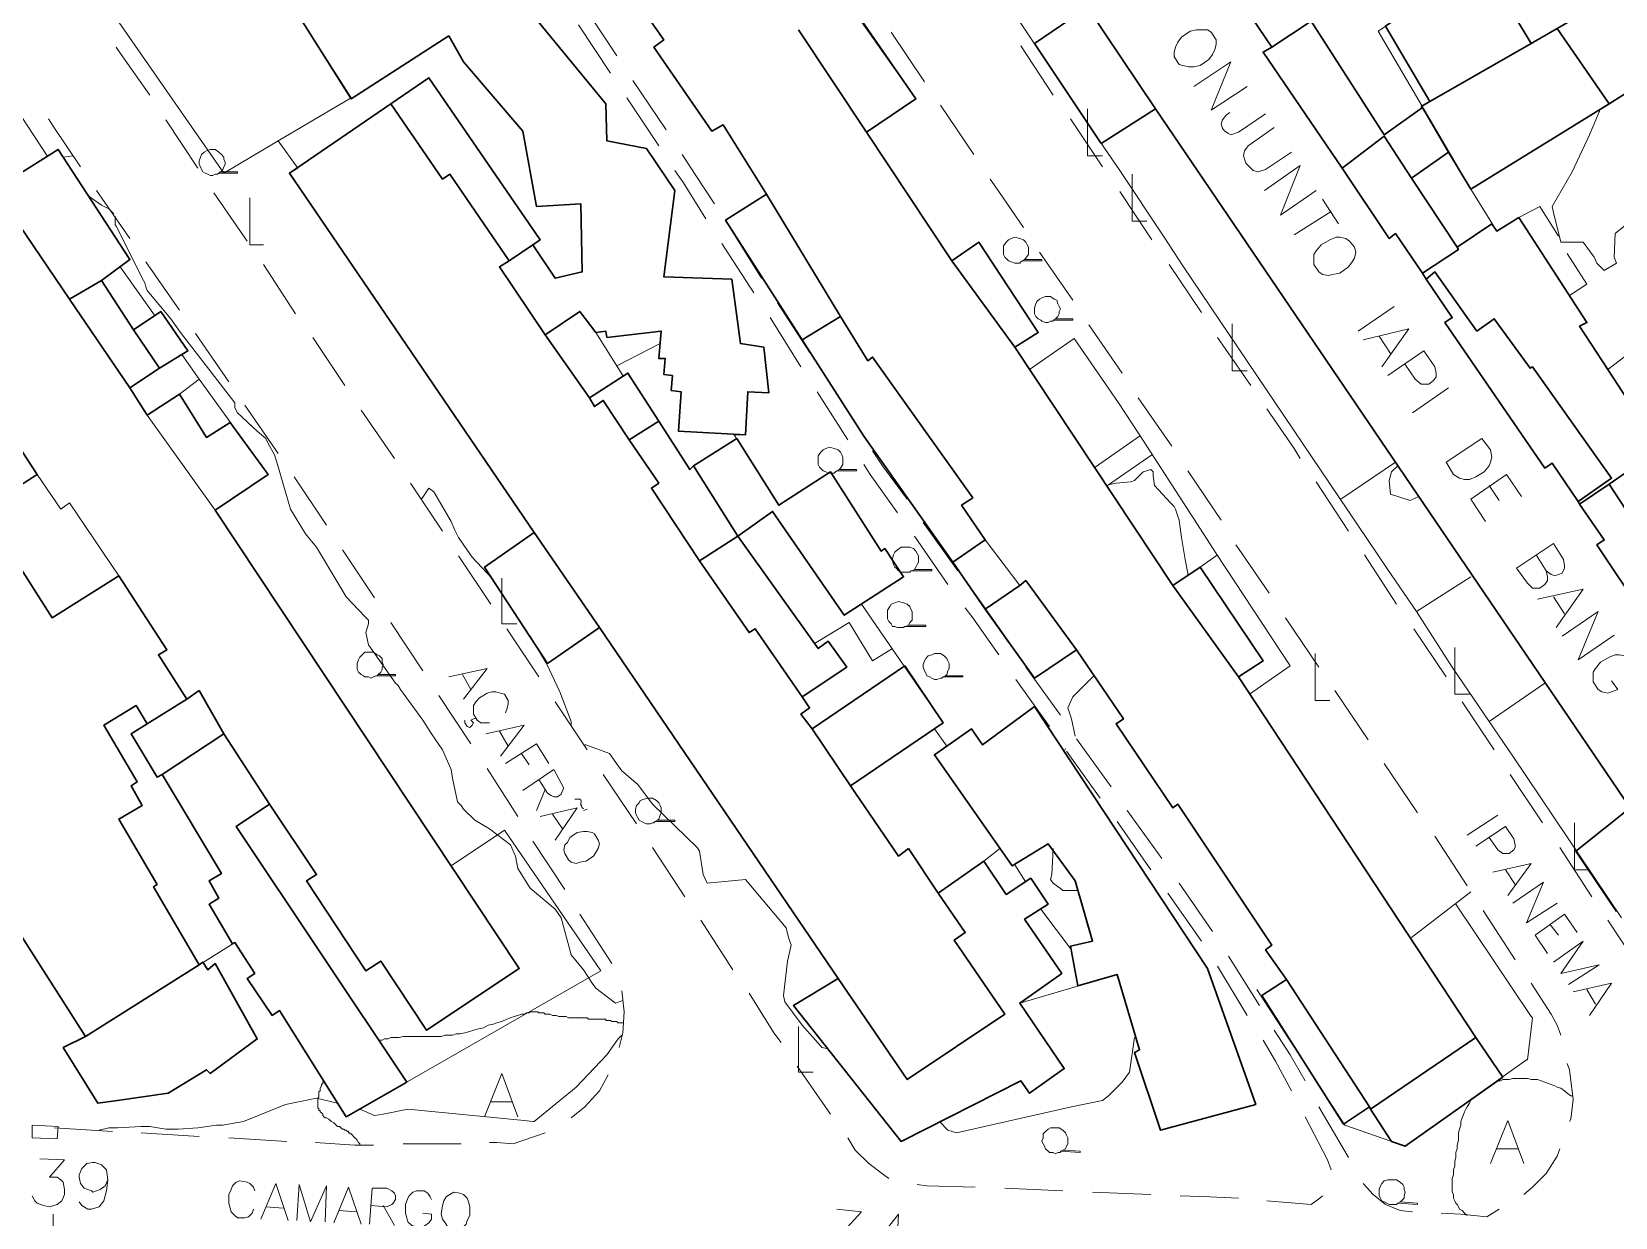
# Model space of a CAD drawing. Extents: x -2391 to 32076, y -11492 to 5852.
# Drawn here: x 4766.3 to 4874.8, y -976.7 to -895.4 of the extents above; entities that cross this region are included whole.
import ezdxf

# ---------------------------------------------------------------- set-up
doc = ezdxf.new("R2010")
doc.units = 0
doc.header["$LTSCALE"] = 7
for name, color, linetype in [('ALVE-CT', 3, 'CONTINUOUS'), ('PDF_A101 - EDIFICACAO', 7, 'CONTINUOUS'), ('PDF_A103 - PROJECAO_1', 7, 'CONTINUOUS'), ('PDF_A104 - PROJECAO_2', 7, 'CONTINUOUS'), ('PDF_A105 - PROJECAO_3', 7, 'CONTINUOUS'), ('PDF_A112 - PRISMA_VENTILACAO', 7, 'CONTINUOUS'), ('PDF_A124 - MURO', 7, 'CONTINUOUS'), ('PDF_B210 - CONDOMINIO', 7, 'CONTINUOUS'), ('PDF_C301 - MEIO_FIO_2D', 7, 'CONTINUOUS'), ('PDF_C307 - TXT_NOME_LOGRADOURO', 7, 'CONTINUOUS'), ('PDF_C317 - BOCA_LOBO', 7, 'CONTINUOUS'), ('PDF_F601 - LIMITE_VEGETACAO', 7, 'CONTINUOUS'), ('PDF_F602 - ARVORE_ISOLADA', 7, 'CONTINUOUS'), ('PDF_F604 - TXT_AGRUPAMENTO_ARVORE', 7, 'CONTINUOUS'), ('PDF_I903 - POSTE', 7, 'CONTINUOUS'), ('PDF_N1402 - CURVA_INTERMEDIARIA', 7, 'CONTINUOUS'), ('PDF_N1403 - COTA_DE_APARELHO', 7, 'CONTINUOUS')]:
    doc.layers.add(name, color=color, linetype=linetype)

msp = doc.modelspace()

# ---------------------------------------------------------------- linework, layer by layer
at = {"layer": 'ALVE-CT'}
msp.add_circle((4550.796, -1271.53), 500, dxfattribs=at)
at = {"layer": 'PDF_A101 - EDIFICACAO', "lineweight": 30}
for points in [[(4822.143, -893.168), (4826.884, -900.026), (4823.498, -902.312), (4829.339, -911.117), (4831.202, -909.847), (4835.266, -916.027), (4833.657, -917.043), (4844.494, -933.383), (4846.357, -932.113), (4850.675, -938.548), (4848.981, -939.648), (4865.237, -964.37), (4867.099, -967.079), (4860.411, -971.82), (4859.48, -971.482), (4858.04, -969.281), (4857.956, -969.111), (4856.178, -970.296), (4850.59, -961.491), (4852.283, -960.391), (4850.844, -958.359), (4851.267, -958.02), (4844.833, -948.369), (4844.494, -948.623), (4840.6, -942.865), (4841.108, -942.527), (4837.89, -937.786), (4835.012, -939.733), (4831.625, -934.992), (4829.424, -931.774), (4823.328, -923.139), (4819.095, -916.535), (4813.846, -908.323), (4816.64, -906.545), (4813.677, -901.804), (4812.915, -902.227), (4808.935, -896.47), (4809.613, -895.962), (4803.094, -886.649)], [(4874.247, -890.244), (4871.417, -891.898), (4870.401, -890.205), (4866.761, -892.406), (4869.047, -896.216), (4862.104, -900.195), (4859.056, -895.03), (4862.02, -892.998), (4864.136, -891.644), (4870.727, -887.285)], [(4883.015, -897.859), (4882.932, -897.909), (4878.275, -900.534), (4877.513, -901.042), (4876.243, -899.179), (4874.38, -900.364), (4864.898, -906.206), (4863.374, -903.666), (4861.596, -900.618), (4861.512, -900.534), (4862.104, -900.195), (4869.047, -896.216), (4870.825, -895.2), (4876.294, -891.99)], [(4800.977, -894.692), (4805.634, -900.364), (4805.718, -902.904), (4808.427, -903.412), (4810.375, -906.291), (4809.613, -912.217), (4814.269, -912.386), (4814.862, -916.789), (4816.47, -917.043), (4816.809, -920.176), (4815.37, -920.091), (4815.201, -923.054), (4810.629, -922.8), (4810.798, -920.091), (4810.121, -920.006), (4810.205, -918.99), (4809.613, -918.906), (4809.697, -917.805), (4809.274, -917.805), (4809.443, -915.942), (4805.718, -916.366), (4805.634, -915.942), (4804.956, -916.027), (4803.856, -914.588), (4801.485, -916.196), (4804.533, -920.514), (4807.157, -918.821), (4809.274, -922.123), (4811.391, -925.425), (4811.645, -925.171), (4814.608, -923.308), (4817.486, -927.88), (4821.042, -925.594), (4824.514, -931.013), (4824.768, -930.843), (4826.037, -932.79), (4821.974, -935.415), (4817.063, -928.303), (4814.693, -929.997), (4820.196, -937.701), (4820.873, -937.193), (4822.143, -938.971), (4819.095, -941.003), (4819.603, -941.765), (4819.01, -942.188), (4819.772, -943.204), (4826.122, -938.886), (4828.747, -942.781), (4822.397, -947.099), (4825.699, -951.924), (4826.376, -951.416), (4828.408, -954.464), (4831.541, -952.263), (4833.065, -954.549), (4834.758, -953.448), (4835.943, -955.226), (4834.335, -956.242), (4836.874, -959.968), (4833.996, -961.999), (4837.044, -966.487), (4834.673, -968.18), (4834.081, -967.333), (4825.868, -971.482), (4818.502, -962.169), (4821.55, -960.306), (4805.21, -936.262), (4801.654, -938.717), (4797.336, -932.113), (4800.723, -929.743), (4783.96, -905.105), (4790.902, -900.364), (4793.527, -898.586), (4801.146, -909.677), (4800.638, -910.016), (4802.162, -912.302), (4804.025, -911.879), (4803.94, -907.222), (4800.892, -907.391), (4799.961, -902.227), (4795.897, -897.486), (4794.881, -895.708), (4788.193, -900.026), (4783.79, -892.998)], [(4874.888, -955.734), (4872.095, -951.586), (4875.82, -948.623), (4843.309, -900.703), (4839.584, -903.073), (4835.012, -896.216), (4838.652, -893.76)], [(4849.489, -893.845), (4851.267, -896.47), (4853.977, -894.692), (4858.972, -902.481), (4861.596, -900.618), (4863.374, -903.666), (4860.834, -905.444), (4863.967, -910.185), (4866.337, -908.577), (4866.676, -909.085), (4868.2, -908.153), (4872.857, -915.35), (4872.349, -915.604), (4874.296, -918.567), (4877.767, -923.901)], [(4764.487, -905.783), (4768.127, -903.497), (4773.038, -911.032), (4771.091, -912.471), (4773.292, -915.858), (4775.155, -914.588), (4777.017, -917.297), (4775.07, -918.482), (4773.038, -919.837), (4774.223, -921.7), (4776.425, -920.26), (4778.287, -923.223), (4779.896, -922.207), (4782.52, -925.763), (4778.88, -928.219), (4799.707, -959.629), (4793.357, -963.862), (4790.225, -959.121), (4789.209, -959.798), (4785.145, -953.618), (4785.822, -953.194), (4782.605, -948.369), (4780.319, -949.893), (4792.003, -967.418), (4787.854, -969.789), (4783.282, -962.507), (4782.774, -962.846), (4781.081, -960.306), (4781.589, -959.968), (4780.234, -957.851), (4780.065, -957.936), (4778.456, -955.226), (4779.134, -954.803), (4778.456, -953.618), (4779.303, -953.11), (4775.239, -946.337), (4774.901, -946.506), (4773.123, -943.543), (4774.223, -942.865), (4773.461, -941.595), (4771.26, -942.95), (4773.546, -946.845), (4773.123, -947.099), (4773.885, -948.453), (4772.276, -949.385), (4774.901, -953.872), (4774.647, -954.041), (4777.779, -959.375), (4769.99, -964.285), (4765.08, -956.581)], [(4876.92, -924.663), (4874.38, -926.441), (4879.206, -933.806)]]:
    msp.add_lwpolyline(points, dxfattribs=at)
for points in [[(4863.12, -915.35), (4869.978, -925.34), (4870.486, -925.001), (4872.264, -927.626), (4874.55, -926.017), (4869.131, -918.398), (4868.962, -918.482), (4866.507, -915.096), (4865.321, -915.942), (4862.443, -911.879), (4861.85, -912.386), (4863.628, -915.011)], [(4835.012, -941.68), (4846.865, -959.629), (4850.167, -968.942), (4843.648, -970.72), (4841.87, -965.386), (4842.208, -965.217), (4840.684, -960.052), (4837.975, -960.814), (4837.467, -958.105), (4838.991, -957.766), (4837.806, -953.618), (4835.943, -951.078), (4833.488, -952.602), (4828.154, -944.982), (4830.694, -943.204), (4831.456, -944.305)], [(4769.99, -964.285), (4777.779, -959.375), (4778.033, -959.206), (4778.372, -959.714), (4778.88, -959.29), (4781.758, -964.455), (4778.541, -966.825), (4778.287, -966.571), (4775.663, -968.18), (4772.191, -968.688), (4770.837, -968.857), (4768.466, -965.047)]]:
    msp.add_lwpolyline(points, close=True, dxfattribs=at)
at = {"layer": 'PDF_A103 - PROJECAO_1', "lineweight": 30}
for points in [[(4818.841, -895.284), (4823.498, -902.312), (4829.339, -911.117), (4833.657, -917.043), (4844.494, -933.383), (4848.981, -939.648), (4865.237, -964.37), (4858.04, -969.281), (4857.956, -969.111), (4852.283, -960.391), (4850.844, -958.359), (4851.267, -958.02), (4844.833, -948.369), (4844.494, -948.623), (4840.6, -942.865), (4841.108, -942.527), (4837.89, -937.786), (4835.012, -939.733), (4831.625, -934.992), (4829.424, -931.774), (4823.328, -923.139), (4819.095, -916.535), (4821.72, -914.926), (4816.64, -906.545), (4813.677, -901.804), (4812.915, -902.227), (4808.935, -896.47), (4809.613, -895.962), (4803.094, -886.649)], [(4882.698, -897.577), (4882.932, -897.909), (4878.275, -900.534), (4877.005, -898.671), (4876.243, -899.179), (4874.38, -900.364), (4870.825, -895.2), (4876.294, -891.99)], [(4875.82, -948.623), (4843.309, -900.703), (4838.652, -893.76)], [(4849.489, -893.845), (4851.267, -896.47), (4850.675, -896.808), (4856.093, -904.767), (4858.972, -902.565), (4860.834, -905.444), (4863.967, -910.185), (4864.052, -910.355), (4861.596, -911.963), (4861.85, -912.386), (4863.628, -915.011), (4863.12, -915.35), (4869.978, -925.34), (4870.486, -925.001), (4872.264, -927.626), (4872.349, -927.795), (4874.38, -926.441), (4879.206, -933.806)], [(4762.455, -904.259), (4768.889, -913.741), (4771.091, -912.471), (4773.292, -915.858), (4775.07, -918.482), (4773.038, -919.837), (4774.223, -921.7), (4776.425, -920.26), (4778.287, -923.223), (4779.896, -922.207), (4782.52, -925.763), (4778.88, -928.219), (4799.707, -959.629), (4793.357, -963.862), (4790.225, -959.121), (4789.209, -959.798), (4785.145, -953.618), (4785.822, -953.194), (4782.605, -948.369), (4779.472, -943.543), (4775.239, -946.337), (4774.901, -946.506), (4773.123, -943.543), (4774.223, -942.865), (4776.933, -941.172), (4774.985, -938.124), (4775.578, -937.786), (4772.276, -932.706), (4767.704, -935.584), (4762.963, -928.134), (4766.688, -925.763), (4764.572, -922.546)]]:
    msp.add_lwpolyline(points, dxfattribs=at)
msp.add_lwpolyline([(4804.533, -920.514), (4804.872, -921.107), (4805.464, -920.684), (4807.242, -923.393), (4809.274, -922.123), (4811.391, -925.425), (4811.645, -925.171), (4814.693, -929.997), (4812.068, -931.69), (4815.455, -936.6), (4815.878, -936.346), (4819.095, -941.003), (4819.603, -941.765), (4819.01, -942.188), (4819.772, -943.204), (4822.397, -947.099), (4825.699, -951.924), (4826.376, -951.416), (4828.408, -954.464), (4830.271, -957.174), (4829.509, -957.682), (4832.98, -962.761), (4826.291, -967.249), (4821.55, -960.306), (4805.21, -936.262), (4800.723, -929.743), (4783.96, -905.105), (4790.902, -900.364), (4793.527, -898.586), (4801.146, -909.677), (4800.638, -910.016), (4799.03, -911.117), (4798.352, -911.54), (4801.485, -916.196)], close=True, dxfattribs=at)
at = {"layer": 'PDF_A104 - PROJECAO_2', "lineweight": 30}
for points in [[(4818.841, -895.284), (4823.498, -902.312), (4829.339, -911.117), (4833.657, -917.043), (4844.494, -933.383), (4848.981, -939.648), (4865.237, -964.37), (4858.04, -969.281), (4857.956, -969.111), (4852.283, -960.391), (4850.844, -958.359), (4851.267, -958.02), (4844.833, -948.369), (4844.494, -948.623), (4840.6, -942.865), (4841.108, -942.527), (4837.89, -937.786), (4834.419, -933.044), (4833.996, -933.383), (4831.625, -934.992), (4829.424, -931.774), (4831.625, -930.251), (4830.017, -927.88), (4830.779, -927.372), (4823.921, -917.72), (4823.582, -917.974), (4821.72, -914.926), (4816.64, -906.545), (4813.677, -901.804), (4812.915, -902.227), (4808.935, -896.47), (4809.613, -895.962), (4803.094, -886.649)], [(4875.82, -948.623), (4843.309, -900.703), (4838.652, -893.76)], [(4849.489, -893.845), (4851.267, -896.47), (4850.675, -896.808), (4856.093, -904.767), (4859.31, -909.593), (4859.734, -909.254), (4861.596, -911.963), (4861.85, -912.386), (4863.628, -915.011), (4863.12, -915.35), (4869.978, -925.34), (4870.486, -925.001), (4872.264, -927.626), (4872.349, -927.795), (4874.042, -930.251), (4873.534, -930.589), (4876.751, -935.415)], [(4762.455, -904.259), (4768.889, -913.741), (4773.038, -919.837), (4774.223, -921.7), (4776.425, -920.26), (4778.287, -923.223), (4779.896, -922.207), (4782.52, -925.763), (4778.88, -928.219), (4799.707, -959.629), (4793.357, -963.862), (4790.225, -959.121), (4789.209, -959.798), (4785.145, -953.618), (4785.822, -953.194), (4782.605, -948.369), (4779.472, -943.543), (4777.779, -940.58), (4776.933, -941.172), (4774.985, -938.124), (4775.578, -937.786), (4772.276, -932.706), (4767.704, -935.584), (4762.963, -928.134), (4766.688, -925.763), (4764.572, -922.546)]]:
    msp.add_lwpolyline(points, dxfattribs=at)
msp.add_lwpolyline([(4799.03, -911.117), (4798.352, -911.54), (4801.485, -916.196), (4804.533, -920.514), (4804.872, -921.107), (4805.464, -920.684), (4807.242, -923.393), (4809.274, -926.356), (4808.766, -926.695), (4812.068, -931.69), (4815.455, -936.6), (4815.878, -936.346), (4819.095, -941.003), (4819.603, -941.765), (4819.01, -942.188), (4819.772, -943.204), (4822.397, -947.099), (4825.699, -951.924), (4826.376, -951.416), (4828.408, -954.464), (4830.271, -957.174), (4829.509, -957.682), (4832.98, -962.761), (4826.291, -967.249), (4821.55, -960.306), (4805.21, -936.262), (4800.723, -929.743), (4783.96, -905.105), (4790.902, -900.364), (4794.458, -905.529), (4794.966, -905.19)], close=True, dxfattribs=at)
at = {"layer": 'PDF_A105 - PROJECAO_3', "lineweight": 9}
for points in [[(4818.841, -895.284), (4823.498, -902.312), (4829.339, -911.117), (4833.657, -917.043), (4844.494, -933.383), (4848.981, -939.648), (4865.237, -964.37), (4858.04, -969.281), (4857.956, -969.111), (4852.283, -960.391), (4850.844, -958.359), (4851.267, -958.02), (4844.833, -948.369), (4844.494, -948.623), (4840.6, -942.865), (4841.108, -942.527), (4837.89, -937.786), (4834.419, -933.044), (4833.996, -933.383), (4831.625, -930.251), (4830.017, -927.88), (4830.779, -927.372), (4823.921, -917.72), (4823.582, -917.974), (4821.72, -914.926), (4816.64, -906.545), (4813.677, -901.804), (4812.915, -902.227), (4808.935, -896.47), (4809.613, -895.962), (4803.094, -886.649)], [(4762.455, -904.259), (4768.889, -913.741), (4773.038, -919.837), (4774.223, -921.7), (4778.88, -928.219), (4799.707, -959.629), (4793.357, -963.862), (4790.225, -959.121), (4789.209, -959.798), (4785.145, -953.618), (4785.822, -953.194), (4782.605, -948.369), (4779.472, -943.543), (4777.779, -940.58), (4776.933, -941.172), (4774.985, -938.124), (4775.578, -937.786), (4772.276, -932.706), (4768.889, -927.711), (4768.297, -928.134), (4766.688, -925.763), (4764.572, -922.546)]]:
    msp.add_lwpolyline(points, dxfattribs=at)
at = {"layer": 'PDF_A112 - PRISMA_VENTILACAO', "lineweight": 30}
msp.add_lwpolyline([(4862.443, -911.879), (4865.321, -915.942), (4866.507, -915.096), (4868.962, -918.482), (4869.131, -918.398), (4874.55, -926.017), (4872.264, -927.626), (4870.486, -925.001), (4869.978, -925.34), (4863.12, -915.35), (4863.628, -915.011), (4861.85, -912.386)], close=True, dxfattribs=at)
at = {"layer": 'PDF_A124 - MURO', "lineweight": 9}
for points in [[(4875.227, -956.158), (4867.777, -945.067), (4866.168, -942.696), (4863.628, -938.971), (4861.173, -935.161), (4859.141, -932.198), (4855.839, -927.287), (4854.654, -925.509), (4845.171, -911.455), (4843.902, -909.508), (4840.854, -904.936), (4839.753, -903.327), (4830.186, -889.019), (4828.408, -886.395), (4825.191, -881.654), (4823.413, -878.944), (4820.958, -875.304), (4819.349, -872.849), (4819.264, -872.764), (4813.423, -864.128), (4811.475, -861.25), (4793.281, -834.265)], [(4783.198, -902.904), (4779.472, -905.105), (4774.477, -897.909), (4760.508, -877.844)], [(4746.962, -900.28), (4756.529, -894.099), (4756.021, -893.676), (4758.984, -891.39), (4761.524, -895.03), (4767.366, -903.92)], [(4864.136, -891.644), (4858.548, -895.369), (4864.898, -906.206)], [(4849.743, -940.834), (4852.537, -938.886), (4847.457, -931.182), (4845.933, -928.811), (4842.208, -923.054), (4840.769, -920.853), (4837.721, -916.45), (4834.673, -918.567), (4833.657, -917.043), (4835.266, -916.027), (4831.202, -909.847), (4829.339, -911.117), (4823.498, -902.312), (4826.884, -900.026), (4822.058, -893.168), (4821.381, -892.152), (4818.248, -894.353)], [(4876.306, -892), (4861.512, -900.534)], [(4783.79, -892.998), (4788.193, -899.941), (4783.198, -902.904), (4784.552, -904.767), (4783.96, -905.105), (4800.723, -929.743), (4797.336, -932.113), (4801.654, -938.717), (4805.21, -936.262), (4821.55, -960.306), (4818.502, -962.169), (4825.868, -971.482), (4834.081, -967.333), (4834.673, -968.18), (4837.044, -966.487), (4833.996, -961.999), (4840.684, -960.052), (4842.208, -965.217), (4841.87, -965.386), (4843.648, -970.72), (4850.167, -968.942), (4846.865, -959.629), (4835.012, -941.68), (4831.456, -944.305), (4830.694, -943.204), (4829.001, -944.389), (4828.154, -943.204), (4828.747, -942.781), (4823.159, -934.653), (4826.037, -932.79), (4824.768, -930.843), (4824.514, -931.013), (4821.042, -925.594), (4817.486, -927.88), (4814.439, -923.054), (4815.201, -923.054), (4815.37, -920.091), (4816.809, -920.176), (4816.47, -917.043), (4814.862, -916.789), (4814.269, -912.386), (4809.613, -912.217), (4810.375, -906.291), (4808.427, -903.412), (4805.718, -902.904), (4805.634, -900.364), (4800.977, -894.692)], [(4887.147, -901.574), (4876.836, -908.238), (4876.412, -911.032), (4878.952, -915.011), (4874.296, -918.567), (4872.349, -915.604), (4872.857, -915.35), (4868.2, -908.153), (4866.676, -909.085), (4864.898, -906.206), (4876.243, -899.179), (4877.513, -901.042), (4882.991, -897.837)], [(4868.2, -908.153), (4869.639, -907.391), (4870.909, -909.423)], [(4813.846, -908.323), (4823.328, -923.139), (4835.012, -939.733)], [(4871.502, -910.609), (4872.857, -912.725), (4871.671, -913.487)], [(4772.361, -911.54), (4774.731, -914.842)], [(4804.956, -916.027), (4806.819, -918.99)], [(4806.395, -918.313), (4809.359, -916.789)], [(4776.594, -917.551), (4777.779, -919.244), (4782.52, -925.763)], [(4776.425, -920.26), (4777.779, -919.244)], [(4842.208, -923.139), (4839.16, -925.255)], [(4840.007, -926.525), (4843.055, -924.409)], [(4856.008, -927.457), (4859.734, -924.917)], [(4847.542, -931.267), (4846.357, -932.113)], [(4861.173, -935.161), (4864.898, -932.79)], [(4819.942, -937.362), (4822.312, -935.923), (4823.921, -938.548), (4825.276, -937.701)], [(4866.168, -942.696), (4869.978, -940.072)], [(4783.282, -962.507), (4787.854, -969.789), (4805.295, -959.798), (4798.691, -950.147), (4795.051, -952.602)], [(4831.541, -952.263), (4832.641, -951.416)], [(4833.657, -952.517), (4834.419, -953.702)], [(4860.834, -957.512), (4864.898, -954.38)], [(4835.435, -955.565), (4837.552, -958.359)], [(4863.882, -955.226), (4869.047, -962.931), (4869.131, -963.015), (4868.793, -965.894), (4868.708, -965.894), (4860.411, -971.82), (4856.262, -970.381), (4850.251, -961.068)], [(4781.589, -959.968), (4780.234, -957.851), (4769.99, -964.285), (4765.08, -956.581)]]:
    msp.add_lwpolyline(points, dxfattribs=at)
at = {"layer": 'PDF_B210 - CONDOMINIO', "lineweight": 9}
for points in [[(4847.119, -895.454), (4846.865, -895.284), (4846.441, -895.284), (4846.103, -895.284), (4845.679, -895.369), (4845.087, -895.792), (4844.833, -896.131), (4844.664, -896.47), (4844.579, -896.808), (4844.579, -897.147), (4844.918, -897.655), (4845.171, -897.74), (4845.595, -897.824), (4845.933, -897.824), (4846.357, -897.74), (4846.949, -897.316), (4847.203, -896.978), (4847.373, -896.639), (4847.457, -896.3), (4847.457, -895.962)], [(4856.601, -909.762), (4856.347, -909.593), (4855.924, -909.508), (4855.67, -909.508), (4855.246, -909.677), (4854.654, -910.016), (4854.315, -910.439), (4854.146, -910.693), (4854.146, -911.117), (4854.146, -911.371), (4854.485, -911.879), (4854.738, -912.048), (4855.162, -912.132), (4855.416, -912.048), (4855.924, -911.963), (4856.516, -911.54), (4856.77, -911.201), (4856.94, -910.947), (4857.024, -910.524), (4856.94, -910.185)], [(4863.205, -924.917), (4865.66, -923.308), (4866.253, -924.07), (4866.337, -924.578), (4866.253, -924.917), (4866.168, -925.171), (4865.829, -925.594), (4865.237, -925.933), (4864.813, -926.102), (4864.475, -926.102), (4864.136, -926.017), (4863.713, -925.763)]]:
    msp.add_lwpolyline(points, close=True, dxfattribs=at)
for points in [[(4845.933, -899.179), (4848.473, -897.486), (4847.119, -900.788), (4849.574, -899.179)], [(4850.844, -901.042), (4848.981, -902.312), (4848.473, -902.481), (4848.304, -902.396), (4848.05, -902.227), (4847.881, -902.058), (4847.796, -901.719), (4847.881, -901.465), (4848.135, -901.126), (4848.389, -900.957)], [(4851.437, -901.973), (4849.659, -903.243), (4849.405, -903.581), (4849.32, -903.92), (4849.489, -904.428), (4849.659, -904.597), (4849.997, -904.936), (4850.336, -905.021), (4850.844, -904.851), (4852.622, -903.666)], [(4850.759, -906.291), (4853.215, -904.597), (4851.86, -907.984), (4854.315, -906.291)], [(4854.738, -906.883), (4855.839, -908.577)], [(4855.331, -907.73), (4852.791, -909.339)], [(4859.649, -914.249), (4857.194, -915.942)], [(4857.532, -916.535), (4860.665, -915.773), (4858.802, -918.398)], [(4858.633, -916.281), (4859.395, -917.466)], [(4859.226, -918.99), (4861.681, -917.297), (4862.443, -918.398), (4862.528, -918.821), (4862.528, -919.075), (4862.358, -919.329), (4862.02, -919.583), (4861.681, -919.583), (4861.512, -919.583), (4861.088, -919.244), (4860.411, -918.228)], [(4863.374, -919.837), (4860.919, -921.53)], [(4865.914, -928.981), (4864.898, -927.457), (4867.353, -925.763), (4868.369, -927.287)], [(4866.168, -926.525), (4866.845, -927.541)], [(4870.063, -932.367), (4870.147, -932.79), (4870.147, -933.044), (4869.978, -933.298), (4869.639, -933.552), (4869.301, -933.552), (4869.131, -933.552), (4868.793, -933.214), (4868.031, -932.198), (4870.571, -930.505), (4871.248, -931.605), (4871.333, -932.028), (4871.333, -932.198), (4871.163, -932.536), (4870.909, -932.621), (4870.655, -932.706), (4870.401, -932.621), (4870.063, -932.367), (4869.385, -931.267)], [(4869.47, -934.314), (4872.603, -933.637), (4870.74, -936.262)], [(4870.571, -934.145), (4871.333, -935.33)], [(4871.163, -936.854), (4873.619, -935.161), (4872.264, -938.463), (4874.719, -936.77)], [(4875.904, -939.818), (4876.074, -939.564), (4876.158, -939.14), (4876.074, -938.802), (4875.735, -938.378), (4875.481, -938.209), (4875.058, -938.124), (4874.804, -938.124), (4874.38, -938.294), (4873.788, -938.632), (4873.449, -939.056), (4873.28, -939.31), (4873.28, -939.733), (4873.28, -939.987), (4873.619, -940.495), (4873.873, -940.664), (4874.296, -940.749), (4874.55, -940.664), (4874.973, -940.495), (4874.55, -939.902)]]:
    msp.add_lwpolyline(points, dxfattribs=at)
at = {"layer": 'PDF_C301 - MEIO_FIO_2D', "lineweight": 9}
for points in [[(4804.194, -893.76), (4806.395, -897.062)], [(4805.972, -898.248), (4803.771, -894.946)], [(4827.477, -898.84), (4825.191, -895.454)], [(4772.107, -896.47), (4772.445, -896.978), (4774.393, -899.772)], [(4836.282, -899.772), (4834.081, -896.385)], [(4807.496, -898.756), (4809.782, -902.142)], [(4809.274, -903.243), (4807.073, -899.941)], [(4830.863, -903.835), (4828.577, -900.449)], [(4767.45, -901.38), (4767.789, -901.888), (4769.651, -904.682)], [(4775.493, -901.465), (4777.694, -904.767)], [(4839.668, -904.682), (4837.467, -901.38)], [(4810.883, -903.835), (4811.814, -905.275), (4813.084, -907.222)], [(4812.491, -908.238), (4810.967, -905.783), (4810.375, -904.936)], [(4834.25, -908.831), (4832.557, -906.375), (4831.964, -905.529)], [(4770.752, -906.291), (4773.038, -909.593)], [(4778.795, -906.46), (4781.081, -909.762)], [(4843.055, -909.677), (4840.854, -906.375)], [(4814.185, -908.915), (4816.301, -912.302)], [(4815.793, -913.318), (4813.592, -909.931)], [(4774.139, -911.201), (4776.425, -914.503)], [(4782.182, -911.371), (4784.383, -914.757)], [(4837.636, -913.826), (4835.35, -910.524)], [(4846.441, -914.672), (4844.24, -911.371)], [(4817.402, -913.995), (4819.603, -917.382)], [(4819.01, -918.398), (4816.894, -915.011)], [(4841.023, -918.821), (4838.737, -915.519)], [(4777.525, -916.112), (4779.811, -919.414)], [(4785.568, -916.366), (4787.769, -919.668)], [(4849.828, -919.668), (4847.542, -916.366)], [(4820.704, -919.075), (4822.905, -922.461)], [(4780.912, -921.022), (4783.198, -924.324)], [(4822.228, -923.393), (4820.111, -920.091)], [(4844.41, -923.816), (4842.124, -920.514)], [(4788.87, -921.361), (4791.156, -924.663)], [(4853.215, -924.663), (4852.791, -923.985), (4850.929, -921.276)], [(4823.921, -924.155), (4824.598, -925.171), (4826.291, -927.457)], [(4825.614, -928.388), (4823.752, -925.763), (4823.328, -925.086)], [(4784.298, -925.933), (4786.5, -929.235)], [(4792.257, -926.356), (4793.273, -927.88), (4794.458, -929.658)], [(4847.796, -928.896), (4845.51, -925.509)], [(4856.516, -929.658), (4854.315, -926.271)], [(4827.392, -929.065), (4829.763, -932.367)], [(4829.085, -933.298), (4826.799, -929.997)], [(4851.098, -933.891), (4848.981, -930.843), (4848.812, -930.589)], [(4787.6, -930.928), (4789.801, -934.23)], [(4795.559, -931.351), (4797.76, -934.653)], [(4859.818, -934.653), (4857.617, -931.267)], [(4830.948, -933.976), (4831.625, -934.992), (4833.234, -937.278)], [(4832.557, -938.124), (4830.779, -935.584), (4830.271, -934.907)], [(4790.902, -935.923), (4793.103, -939.225)], [(4854.485, -938.971), (4852.199, -935.584)], [(4798.86, -936.346), (4801.062, -939.648)], [(4863.205, -939.648), (4861.004, -936.346)], [(4834.419, -938.971), (4836.79, -942.273)], [(4836.028, -943.035), (4833.742, -939.818)], [(4857.871, -943.966), (4855.585, -940.58)], [(4794.204, -940.918), (4796.405, -944.22)], [(4802.162, -941.341), (4804.364, -944.643)], [(4866.507, -944.643), (4864.306, -941.341)], [(4837.89, -943.881), (4840.261, -947.183)], [(4839.499, -947.945), (4837.213, -944.728)], [(4797.506, -945.913), (4799.622, -949.215)], [(4861.258, -948.961), (4858.972, -945.575)], [(4805.464, -946.337), (4807.75, -949.723)], [(4869.809, -949.639), (4867.607, -946.337)], [(4841.362, -948.792), (4843.732, -952.094)], [(4842.97, -952.856), (4840.684, -949.554)], [(4800.638, -950.908), (4802.84, -954.21)], [(4808.851, -951.332), (4811.052, -954.718)], [(4864.644, -953.956), (4862.443, -950.57)], [(4873.195, -954.718), (4870.994, -951.332)], [(4846.441, -957.766), (4844.156, -954.464)], [(4844.918, -953.787), (4847.203, -957.089)], [(4867.946, -959.036), (4865.745, -955.65)], [(4803.856, -955.904), (4806.057, -959.29)], [(4812.153, -956.327), (4814.354, -959.714)], [(4876.412, -959.714), (4875.989, -958.867), (4874.296, -956.327)], [(4848.304, -958.782), (4850.421, -962.169)], [(4849.574, -962.846), (4847.542, -959.46)], [(4806.734, -961.153), (4806.903, -962.592), (4806.819, -964.031), (4806.565, -965.047)], [(4871.079, -964.201), (4870.825, -963.523), (4870.401, -962.761), (4869.047, -960.645)], [(4815.455, -961.322), (4817.148, -964.031), (4817.656, -964.709)], [(4851.437, -963.862), (4852.537, -965.555), (4853.553, -967.333)], [(4852.622, -968.011), (4851.521, -965.979), (4850.675, -964.539)], [(4818.756, -966.317), (4821.042, -969.619)], [(4871.671, -970.127), (4871.756, -969.958), (4871.925, -968.603), (4871.671, -966.571), (4871.502, -966.148)], [(4805.803, -966.91), (4805.21, -968.011), (4804.194, -969.111), (4803.263, -969.873)], [(4855.331, -973.429), (4855.077, -972.752), (4853.553, -969.789)], [(4854.485, -969.111), (4856.262, -972.159), (4856.516, -972.582)], [(4771.853, -970.804), (4767.873, -970.55)], [(4777.779, -971.143), (4773.8, -970.889)], [(4801.485, -970.889), (4799.284, -971.651), (4798.183, -971.566), (4797.675, -971.566)], [(4783.79, -971.482), (4779.811, -971.228)], [(4789.717, -971.736), (4788.447, -971.736), (4785.738, -971.566)], [(4795.728, -971.651), (4791.749, -971.651)], [(4822.228, -971.228), (4822.736, -972.074), (4823.667, -973.006), (4824.683, -973.768), (4825.022, -974.022)], [(4868.539, -975.122), (4869.131, -974.614), (4870.063, -973.683), (4870.825, -972.498), (4870.994, -971.99)], [(4826.969, -974.445), (4827.646, -974.53), (4830.948, -974.614)], [(4832.98, -974.699), (4836.959, -974.868)], [(4838.991, -974.953), (4842.97, -975.122)], [(4845.002, -975.207), (4847.034, -975.292), (4848.981, -975.376)], [(4850.929, -975.546), (4853.977, -975.8), (4854.569, -975.376), (4854.738, -975.207)], [(4857.532, -974.36), (4858.21, -975.122), (4859.056, -975.8), (4860.072, -976.223), (4860.919, -976.308)], [(4862.866, -976.392), (4864.221, -976.477), (4865.999, -976.646), (4866.845, -976.138)]]:
    msp.add_lwpolyline(points, dxfattribs=at)
at = {"layer": 'PDF_C307 - TXT_NOME_LOGRADOURO', "lineweight": 9}
for points in [[(4794.881, -939.648), (4797.506, -939.056), (4795.897, -941.172)], [(4795.813, -939.479), (4796.405, -940.495)], [(4798.776, -942.103), (4798.86, -941.849), (4798.945, -941.511), (4798.945, -941.257), (4798.691, -940.834), (4798.437, -940.749), (4798.098, -940.664), (4797.844, -940.664), (4797.506, -940.749), (4796.998, -941.088), (4796.744, -941.341), (4796.574, -941.595), (4796.574, -941.934), (4796.574, -942.188), (4796.828, -942.611), (4797.082, -942.781), (4797.421, -942.781), (4797.675, -942.781)], [(4795.982, -942.611), (4795.982, -942.781), (4796.151, -943.035), (4796.321, -943.119), (4796.49, -942.95), (4796.574, -942.781), (4796.405, -942.611), (4796.744, -942.442)], [(4797.421, -943.543), (4800.046, -942.95), (4798.437, -945.067)], [(4798.352, -943.373), (4798.945, -944.389)], [(4798.776, -945.575), (4800.892, -944.22), (4801.739, -945.575)], [(4799.876, -944.897), (4800.384, -945.659)], [(4799.961, -947.437), (4802.078, -945.998), (4802.586, -946.929), (4802.755, -947.268), (4802.67, -947.437), (4802.586, -947.691), (4802.332, -947.861), (4802.078, -947.861), (4801.908, -947.776), (4801.654, -947.607), (4801.062, -946.675)], [(4801.485, -947.353), (4800.892, -948.792)], [(4803.517, -948.03), (4803.771, -948.03)], [(4801.146, -949.215), (4803.686, -948.623), (4802.162, -950.824)], [(4801.993, -949.046), (4802.67, -950.062)], [(4803.94, -948.284), (4803.94, -948.453)], [(4804.11, -948.792), (4804.364, -948.707)], [(4866.761, -949.131), (4864.644, -950.485)], [(4865.237, -951.247), (4867.269, -949.893), (4867.861, -950.739), (4867.946, -951.162), (4867.946, -951.332), (4867.861, -951.501), (4867.523, -951.755), (4867.269, -951.755), (4867.099, -951.755), (4866.761, -951.501), (4866.168, -950.655)], [(4866.422, -953.025), (4869.047, -952.432), (4867.438, -954.634)], [(4867.269, -952.856), (4867.946, -953.872)], [(4867.777, -955.142), (4869.893, -953.702), (4868.708, -956.496), (4870.825, -955.142)], [(4870.147, -958.613), (4869.301, -957.343), (4871.333, -955.904), (4872.179, -957.174)], [(4870.317, -956.581), (4870.909, -957.343)], [(4870.571, -959.206), (4872.603, -957.766), (4871.079, -959.968), (4873.703, -959.375), (4871.587, -960.729)], [(4871.925, -961.237), (4874.55, -960.645), (4873.026, -962.846)], [(4872.857, -961.068), (4873.449, -962.084)], [(4781.589, -974.868), (4781.504, -974.614), (4781.25, -974.36), (4781.081, -974.276), (4780.573, -974.191), (4780.319, -974.276), (4780.065, -974.53), (4779.98, -974.784), (4779.811, -975.122), (4779.811, -975.715), (4779.896, -976.054), (4779.98, -976.308), (4780.234, -976.562), (4780.404, -976.731), (4780.912, -976.731), (4781.166, -976.646), (4781.42, -976.392), (4781.504, -976.138)], [(4782.012, -976.816), (4783.028, -974.36), (4783.875, -976.9)], [(4784.468, -976.9), (4784.637, -974.445), (4785.399, -976.985), (4786.5, -974.53), (4786.415, -976.985)], [(4787.007, -977.07), (4788.023, -974.614), (4788.87, -977.154)], [(4789.463, -977.154), (4789.632, -974.699), (4790.648, -974.699), (4790.987, -974.868), (4791.156, -975.038), (4791.241, -975.207), (4791.241, -975.461), (4791.071, -975.715), (4790.987, -975.8), (4790.648, -975.969), (4789.547, -975.884)], [(4793.696, -975.461), (4793.611, -975.292), (4793.442, -975.038), (4793.188, -974.868), (4792.68, -974.868), (4792.426, -974.953), (4792.172, -975.207), (4792.087, -975.376), (4791.918, -975.8), (4791.918, -976.392), (4792.003, -976.731), (4792.087, -976.985), (4792.341, -977.239), (4792.595, -977.324), (4793.019, -977.408), (4793.273, -977.239), (4793.527, -977.07), (4793.696, -976.816), (4793.696, -976.477), (4793.103, -976.392)], [(4782.351, -975.969), (4783.536, -976.054)], [(4787.346, -976.223), (4788.531, -976.308)], [(4790.394, -975.884), (4791.156, -977.239)]]:
    msp.add_lwpolyline(points, dxfattribs=at)
for points in [[(4804.872, -950.401), (4804.702, -950.316), (4804.364, -950.231), (4804.11, -950.231), (4803.686, -950.316), (4803.178, -950.655), (4803.009, -950.993), (4802.84, -951.162), (4802.755, -951.501), (4802.84, -951.755), (4803.094, -952.178), (4803.263, -952.348), (4803.602, -952.432), (4803.856, -952.348), (4804.279, -952.263), (4804.787, -951.924), (4804.956, -951.67), (4805.126, -951.416), (4805.21, -951.078), (4805.126, -950.824)], [(4795.22, -974.953), (4794.966, -975.122), (4794.712, -975.292), (4794.543, -975.546), (4794.458, -975.884), (4794.373, -976.477), (4794.458, -976.816), (4794.627, -977.07), (4794.797, -977.324), (4795.051, -977.493), (4795.559, -977.493), (4795.813, -977.408), (4796.067, -977.154), (4796.151, -976.9), (4796.321, -976.562), (4796.321, -975.969), (4796.236, -975.63), (4796.151, -975.376), (4795.897, -975.122), (4795.643, -975.038)]]:
    msp.add_lwpolyline(points, close=True, dxfattribs=at)
for centre, start, end in [((4803.75, -948.208), 348.00267, 77.99682), ((4804.173, -948.462), 167.99709, 257.99689)]:
    msp.add_arc(centre, 0.212, start, end, dxfattribs=at)
at = {"layer": 'PDF_C317 - BOCA_LOBO', "lineweight": 9}
msp.add_lwpolyline([(4766.35, -971.228), (4768.043, -971.312), (4768.127, -970.466), (4766.35, -970.381)], close=True, dxfattribs=at)
at = {"layer": 'PDF_F601 - LIMITE_VEGETACAO', "lineweight": 9}
for points in [[(4790.055, -964.539), (4790.14, -964.539), (4790.309, -964.539), (4790.479, -964.455), (4790.733, -964.455), (4790.902, -964.37), (4791.071, -964.37), (4791.325, -964.37), (4791.495, -964.37), (4791.749, -964.285), (4791.918, -964.285), (4792.172, -964.285), (4792.426, -964.285), (4792.595, -964.285), (4792.849, -964.285), (4793.103, -964.285), (4793.273, -964.285), (4793.527, -964.285), (4793.696, -964.285), (4793.95, -964.285), (4794.204, -964.285), (4794.373, -964.285), (4794.627, -964.201), (4794.881, -964.201), (4795.135, -964.201), (4795.389, -964.116), (4795.643, -964.116), (4795.982, -964.031), (4796.321, -963.947), (4796.574, -963.862), (4796.913, -963.777), (4797.252, -963.693), (4797.59, -963.523), (4797.929, -963.439), (4798.183, -963.354), (4798.522, -963.269), (4798.86, -963.1), (4799.114, -963.015), (4799.368, -962.931), (4799.622, -962.846), (4799.876, -962.761), (4800.046, -962.761), (4800.215, -962.677), (4800.384, -962.677), (4800.469, -962.592), (4800.554, -962.592), (4800.638, -962.592), (4800.723, -962.592), (4800.808, -962.592), (4800.892, -962.592), (4800.977, -962.592), (4801.062, -962.677), (4801.231, -962.677), (4801.4, -962.677), (4801.485, -962.761), (4801.654, -962.761), (4801.824, -962.761), (4801.993, -962.846), (4802.162, -962.846), (4802.247, -962.846), (4802.416, -962.931), (4802.586, -962.931), (4802.755, -962.931), (4802.924, -962.931), (4803.094, -963.015), (4803.263, -963.015), (4803.432, -963.015), (4803.602, -963.015), (4803.771, -963.015), (4803.94, -963.015), (4804.11, -963.015), (4804.194, -963.015), (4804.364, -963.015), (4804.448, -963.1), (4804.618, -963.1), (4804.702, -963.1), (4804.872, -963.1), (4804.956, -963.1), (4805.041, -963.1), (4805.126, -963.1), (4805.21, -963.1), (4805.295, -963.1), (4805.38, -963.1), (4805.464, -963.1), (4805.549, -963.1), (4805.634, -963.1), (4805.634, -963.185), (4805.718, -963.185), (4805.803, -963.185), (4805.888, -963.185), (4805.972, -963.185), (4806.057, -963.269), (4806.142, -963.269), (4806.226, -963.269), (4806.311, -963.269), (4806.395, -963.269), (4806.48, -963.354), (4806.565, -963.354), (4806.649, -963.354), (4806.734, -963.354), (4806.819, -963.354)], [(4788.785, -971.736), (4788.785, -971.651), (4788.701, -971.566), (4788.616, -971.397), (4788.531, -971.312), (4788.447, -971.228), (4788.362, -971.143), (4788.277, -971.058), (4788.193, -970.974), (4788.108, -970.974), (4788.108, -970.889), (4788.023, -970.889), (4788.023, -970.804), (4787.939, -970.804), (4787.854, -970.72), (4787.769, -970.72), (4787.685, -970.635), (4787.6, -970.635), (4787.515, -970.55), (4787.431, -970.55), (4787.431, -970.466), (4787.261, -970.466), (4787.177, -970.381), (4787.092, -970.296), (4787.007, -970.212), (4786.838, -970.127), (4786.754, -970.043), (4786.669, -969.958), (4786.5, -969.873), (4786.415, -969.873), (4786.33, -969.789), (4786.246, -969.704), (4786.246, -969.619), (4786.161, -969.535), (4786.076, -969.45), (4786.076, -969.365), (4785.992, -969.365), (4785.992, -969.281), (4785.992, -969.196), (4785.907, -969.196), (4785.907, -969.111), (4785.907, -969.027), (4785.907, -968.942), (4785.907, -968.857), (4785.907, -968.773), (4785.907, -968.688), (4785.907, -968.603), (4785.907, -968.519), (4785.992, -968.434), (4785.992, -968.349), (4785.992, -968.265), (4785.992, -968.18), (4785.992, -968.095), (4786.076, -968.011), (4786.076, -967.926), (4786.076, -967.841), (4786.161, -967.672), (4786.161, -967.587), (4786.246, -967.503), (4786.246, -967.418), (4786.33, -967.333)], [(4866.591, -967.418), (4866.676, -967.333), (4866.93, -967.333), (4867.099, -967.249), (4867.353, -967.249), (4867.523, -967.249), (4867.777, -967.164), (4868.031, -967.164), (4868.285, -967.164), (4868.539, -967.164), (4868.793, -967.164), (4869.047, -967.249), (4869.216, -967.249), (4869.47, -967.249), (4869.724, -967.333), (4869.978, -967.418), (4870.232, -967.503), (4870.401, -967.587), (4870.655, -967.672), (4870.825, -967.757), (4871.079, -967.841), (4871.333, -968.011), (4871.502, -968.18), (4871.756, -968.349), (4871.841, -968.349)], [(4864.644, -976.562), (4864.475, -976.392), (4864.306, -976.223), (4864.136, -976.138), (4864.052, -975.969), (4863.967, -975.8), (4863.882, -975.715), (4863.798, -975.546), (4863.713, -975.376), (4863.713, -975.122), (4863.628, -974.953), (4863.628, -974.784), (4863.628, -974.53), (4863.628, -974.276), (4863.628, -974.022), (4863.713, -973.768), (4863.713, -973.429), (4863.798, -973.175), (4863.798, -972.836), (4863.882, -972.582), (4863.882, -972.244), (4863.967, -971.99), (4863.967, -971.736), (4864.052, -971.397), (4864.052, -971.143), (4864.052, -970.889), (4864.136, -970.635), (4864.221, -970.381), (4864.221, -970.127), (4864.306, -969.873), (4864.39, -969.704), (4864.475, -969.45), (4864.559, -969.281), (4864.644, -969.111), (4864.813, -968.857), (4864.898, -968.688), (4864.983, -968.519), (4865.067, -968.519)]]:
    msp.add_lwpolyline(points, dxfattribs=at)
at = {"layer": 'PDF_F602 - ARVORE_ISOLADA', "lineweight": 9}
for points in [[(4779.218, -905.021), (4779.134, -905.105), (4779.049, -905.19), (4778.88, -905.19), (4778.71, -905.275), (4778.541, -905.275), (4778.372, -905.19), (4778.202, -905.105), (4778.033, -905.021), (4777.948, -904.851), (4777.864, -904.682), (4777.779, -904.513), (4777.779, -904.259), (4777.864, -904.005), (4777.948, -903.835), (4778.118, -903.666), (4778.287, -903.581), (4778.541, -903.497), (4778.88, -903.497), (4779.134, -903.666), (4779.303, -903.835), (4779.472, -904.005), (4779.472, -904.174), (4779.557, -904.343), (4779.557, -904.513), (4779.472, -904.682), (4779.388, -904.936), (4779.218, -905.021), (4779.134, -905.105), (4780.404, -905.105), (4780.404, -905.021)], [(4834.335, -911.032), (4834.165, -911.117), (4834.081, -911.201), (4833.996, -911.286), (4833.827, -911.286), (4833.657, -911.286), (4833.403, -911.201), (4833.234, -911.117), (4833.149, -911.032), (4832.98, -910.863), (4832.895, -910.693), (4832.895, -910.524), (4832.895, -910.27), (4832.895, -910.101), (4833.065, -909.847), (4833.234, -909.677), (4833.403, -909.593), (4833.657, -909.508), (4833.996, -909.593), (4834.25, -909.677), (4834.419, -909.847), (4834.504, -910.016), (4834.589, -910.185), (4834.589, -910.355), (4834.589, -910.524), (4834.589, -910.693), (4834.419, -910.947), (4834.335, -911.032), (4834.165, -911.117), (4835.52, -911.117), (4835.52, -911.032)], [(4836.451, -915.096), (4836.282, -915.18), (4836.282, -915.265), (4836.112, -915.265), (4835.943, -915.35), (4835.774, -915.35), (4835.52, -915.265), (4835.435, -915.18), (4835.266, -915.096), (4835.097, -914.926), (4835.012, -914.757), (4835.012, -914.503), (4835.012, -914.334), (4835.097, -914.08), (4835.181, -913.91), (4835.35, -913.741), (4835.52, -913.656), (4835.774, -913.572), (4836.112, -913.572), (4836.366, -913.741), (4836.536, -913.826), (4836.62, -914.08), (4836.705, -914.249), (4836.79, -914.418), (4836.705, -914.588), (4836.705, -914.757), (4836.62, -914.926), (4836.451, -915.096), (4836.282, -915.18), (4837.636, -915.18), (4837.636, -915.096)], [(4821.635, -925.425), (4821.466, -925.509), (4821.381, -925.594), (4821.296, -925.679), (4821.127, -925.679), (4820.873, -925.679), (4820.704, -925.594), (4820.534, -925.509), (4820.45, -925.425), (4820.28, -925.255), (4820.196, -925.086), (4820.196, -924.917), (4820.196, -924.663), (4820.196, -924.493), (4820.365, -924.239), (4820.534, -924.07), (4820.704, -923.985), (4820.958, -923.901), (4821.296, -923.985), (4821.55, -924.07), (4821.72, -924.239), (4821.804, -924.409), (4821.889, -924.578), (4821.889, -924.747), (4821.889, -924.917), (4821.889, -925.086), (4821.72, -925.34), (4821.635, -925.425), (4821.466, -925.509), (4822.82, -925.509), (4822.82, -925.425)], [(4826.799, -932.282), (4826.63, -932.367), (4826.545, -932.367), (4826.461, -932.452), (4826.207, -932.452), (4826.037, -932.452), (4825.868, -932.452), (4825.699, -932.367), (4825.53, -932.198), (4825.445, -932.113), (4825.36, -931.944), (4825.276, -931.69), (4825.276, -931.52), (4825.36, -931.267), (4825.445, -931.097), (4825.614, -930.928), (4825.868, -930.759), (4826.037, -930.759), (4826.461, -930.759), (4826.715, -930.843), (4826.884, -931.013), (4826.969, -931.182), (4827.053, -931.351), (4827.053, -931.605), (4827.053, -931.774), (4826.969, -931.944), (4826.884, -932.113), (4826.799, -932.282), (4826.63, -932.367), (4827.985, -932.367), (4827.985, -932.282)], [(4826.376, -936.092), (4826.207, -936.177), (4826.122, -936.177), (4826.037, -936.262), (4825.868, -936.262), (4825.614, -936.262), (4825.445, -936.177), (4825.276, -936.177), (4825.191, -936.008), (4825.022, -935.838), (4824.937, -935.669), (4824.937, -935.5), (4824.937, -935.246), (4824.937, -935.076), (4825.106, -934.822), (4825.191, -934.653), (4825.445, -934.568), (4825.699, -934.484), (4826.037, -934.568), (4826.291, -934.653), (4826.461, -934.822), (4826.545, -934.992), (4826.63, -935.161), (4826.63, -935.33), (4826.63, -935.584), (4826.63, -935.754), (4826.461, -935.923), (4826.376, -936.092), (4826.207, -936.177), (4827.561, -936.177), (4827.561, -936.092)], [(4790.055, -939.479), (4789.971, -939.564), (4789.886, -939.564), (4789.717, -939.648), (4789.547, -939.733), (4789.378, -939.648), (4789.124, -939.648), (4789.039, -939.564), (4788.87, -939.479), (4788.701, -939.31), (4788.616, -939.14), (4788.616, -938.886), (4788.616, -938.717), (4788.701, -938.463), (4788.785, -938.294), (4788.955, -938.124), (4789.124, -937.955), (4789.378, -937.955), (4789.717, -937.955), (4789.971, -938.124), (4790.14, -938.209), (4790.309, -938.378), (4790.309, -938.632), (4790.394, -938.802), (4790.309, -938.971), (4790.309, -939.14), (4790.225, -939.31), (4790.055, -939.479), (4789.971, -939.564), (4791.241, -939.564), (4791.241, -939.479)], [(4828.916, -939.564), (4828.747, -939.648), (4828.662, -939.733), (4828.577, -939.733), (4828.323, -939.818), (4828.154, -939.818), (4827.985, -939.733), (4827.815, -939.648), (4827.646, -939.564), (4827.561, -939.394), (4827.477, -939.225), (4827.392, -938.971), (4827.392, -938.802), (4827.477, -938.548), (4827.561, -938.378), (4827.731, -938.209), (4827.985, -938.124), (4828.154, -938.04), (4828.577, -938.04), (4828.831, -938.209), (4829.001, -938.378), (4829.085, -938.548), (4829.17, -938.717), (4829.17, -938.886), (4829.17, -939.056), (4829.085, -939.225), (4829.001, -939.479), (4828.916, -939.564), (4828.747, -939.648), (4830.101, -939.648), (4830.101, -939.564)], [(4809.189, -949.469), (4809.02, -949.554), (4808.935, -949.639), (4808.851, -949.639), (4808.681, -949.723), (4808.427, -949.723), (4808.258, -949.639), (4808.089, -949.554), (4807.919, -949.469), (4807.835, -949.3), (4807.75, -949.131), (4807.665, -948.961), (4807.665, -948.707), (4807.75, -948.453), (4807.919, -948.284), (4808.004, -948.115), (4808.258, -948.03), (4808.512, -947.945), (4808.851, -947.945), (4809.105, -948.115), (4809.274, -948.284), (4809.359, -948.453), (4809.443, -948.623), (4809.443, -948.792), (4809.443, -948.961), (4809.359, -949.131), (4809.274, -949.385), (4809.189, -949.469), (4809.02, -949.554), (4810.375, -949.554), (4810.375, -949.469)], [(4836.959, -972.074), (4836.79, -972.159), (4836.79, -972.244), (4836.62, -972.244), (4836.451, -972.328), (4836.282, -972.244), (4836.028, -972.244), (4835.943, -972.159), (4835.774, -971.99), (4835.689, -971.82), (4835.604, -971.651), (4835.52, -971.482), (4835.604, -971.228), (4835.604, -970.974), (4835.774, -970.804), (4835.943, -970.635), (4836.112, -970.55), (4836.366, -970.55), (4836.705, -970.55), (4836.959, -970.72), (4837.128, -970.889), (4837.213, -971.058), (4837.298, -971.228), (4837.298, -971.397), (4837.298, -971.651), (4837.213, -971.82), (4837.128, -971.99), (4836.959, -972.074), (4836.79, -972.159), (4838.144, -972.244), (4838.144, -972.159)], [(4860.072, -975.63), (4859.903, -975.715), (4859.818, -975.8), (4859.649, -975.8), (4859.48, -975.8), (4859.31, -975.8), (4859.141, -975.715), (4858.972, -975.63), (4858.802, -975.546), (4858.718, -975.376), (4858.633, -975.207), (4858.633, -974.953), (4858.633, -974.784), (4858.718, -974.53), (4858.802, -974.36), (4858.972, -974.191), (4859.226, -974.106), (4859.48, -974.106), (4859.818, -974.106), (4860.072, -974.276), (4860.242, -974.445), (4860.326, -974.614), (4860.326, -974.784), (4860.411, -974.953), (4860.326, -975.207), (4860.326, -975.376), (4860.157, -975.546), (4860.072, -975.63), (4859.903, -975.715), (4861.258, -975.8), (4861.258, -975.715)]]:
    msp.add_lwpolyline(points, close=True, dxfattribs=at)
at = {"layer": 'PDF_F604 - TXT_AGRUPAMENTO_ARVORE', "lineweight": 9}
for points in [[(4797.336, -969.789), (4798.522, -966.825), (4799.622, -969.789)], [(4797.76, -968.773), (4799.199, -968.773)], [(4866.253, -973.006), (4867.438, -970.043), (4868.539, -973.006)], [(4866.676, -971.99), (4868.115, -971.99)]]:
    msp.add_lwpolyline(points, dxfattribs=at)
at = {"layer": 'PDF_I903 - POSTE', "lineweight": 9}
for points in [[(4839.668, -903.92), (4838.652, -903.92), (4838.652, -900.703)], [(4842.716, -908.407), (4841.7, -908.407), (4841.7, -905.19)], [(4782.182, -910.016), (4781.25, -910.016), (4781.25, -906.799)], [(4849.574, -918.652), (4848.558, -918.652), (4848.558, -915.434)], [(4799.538, -936.008), (4798.522, -936.008), (4798.522, -932.875)], [(4855.246, -941.257), (4854.231, -941.257), (4854.231, -938.04)], [(4864.813, -940.834), (4863.798, -940.834), (4863.798, -937.616)], [(4873.026, -952.856), (4872.01, -952.856), (4872.01, -949.639)], [(4819.857, -966.741), (4818.841, -966.741), (4818.841, -963.608)], [(4768.805, -979.61), (4767.789, -979.61), (4767.789, -976.477)]]:
    msp.add_lwpolyline(points, dxfattribs=at)
at = {"layer": 'PDF_N1402 - CURVA_INTERMEDIARIA', "lineweight": 9}
for points in [[(4873.788, -900.703), (4873.026, -902.481), (4871.841, -905.021), (4870.486, -907.391), (4870.571, -907.815), (4871.079, -909.847), (4872.603, -909.847), (4873.365, -910.863), (4873.534, -911.286), (4874.042, -911.794), (4874.888, -911.286), (4874.719, -910.863), (4874.804, -909.254), (4879.206, -905.698), (4879.545, -905.613), (4880.646, -905.783)], [(4769.143, -903.92), (4768.466, -904.005)], [(4770.244, -906.714), (4771.091, -907.307), (4771.599, -907.561), (4771.937, -907.899)], [(4772.022, -908.069), (4772.022, -908.661), (4772.107, -908.746), (4773.969, -912.471), (4774.054, -912.64), (4774.139, -912.894), (4774.223, -913.148), (4775.832, -915.096), (4776.509, -916.027), (4780.234, -920.853), (4780.234, -921.192), (4780.404, -921.53), (4781.758, -922.8), (4782.351, -923.308), (4782.52, -923.647), (4782.944, -924.409), (4783.113, -924.917), (4784.044, -928.134), (4785.06, -929.827), (4785.822, -930.759), (4787.346, -933.298), (4787.854, -934.145), (4789.124, -935.5), (4789.293, -935.669), (4789.378, -935.754), (4789.378, -936.008), (4789.209, -936.6), (4789.378, -937.447), (4791.241, -940.072), (4791.41, -940.241), (4791.579, -940.495), (4793.103, -942.611), (4793.696, -943.543), (4794.458, -944.643), (4795.051, -945.998), (4795.135, -946.591), (4795.474, -948.199), (4795.728, -948.453), (4795.897, -948.707), (4796.659, -949.469), (4797.675, -950.062), (4799.114, -951.162), (4799.453, -951.924), (4799.622, -952.771), (4800.469, -954.126), (4802.162, -955.565), (4802.586, -956.158), (4803.263, -958.698), (4804.11, -959.714), (4804.702, -960.645), (4804.956, -960.983), (4806.311, -961.999), (4806.819, -961.83)], [(4839.922, -926.525), (4840.261, -926.441), (4840.6, -926.356), (4841.616, -926.271), (4841.87, -926.187), (4842.462, -925.594), (4842.97, -925.425), (4843.14, -925.594), (4843.14, -925.848), (4843.224, -926.525), (4844.325, -927.711), (4844.579, -927.965), (4844.664, -928.134), (4844.918, -928.896), (4845.002, -929.404), (4845.087, -930.081), (4845.341, -931.605), (4845.51, -932.536), (4845.51, -932.621)], [(4861.342, -927.287), (4860.75, -927.541), (4859.395, -927.118), (4859.31, -926.187), (4859.48, -925.594), (4859.903, -925.171)], [(4798.014, -933.129), (4797.844, -932.875), (4796.49, -931.436), (4795.559, -930.081), (4795.305, -929.573), (4795.051, -928.981), (4793.865, -926.949), (4793.527, -926.695), (4793.019, -927.457)], [(4803.263, -942.95), (4803.263, -942.696), (4802.501, -940.664), (4801.57, -938.717), (4800.469, -936.854)], [(4839.076, -939.564), (4837.636, -941.003), (4837.298, -941.765), (4837.552, -942.527), (4837.806, -943.712)], [(4820.873, -965.132), (4820.45, -965.047), (4820.365, -964.963), (4819.095, -963.523), (4817.91, -961.915), (4817.825, -961.491), (4818.079, -959.121), (4818.333, -958.02), (4818.164, -957.512), (4817.994, -956.835), (4815.201, -953.533), (4812.576, -953.787), (4812.322, -953.194), (4812.068, -951.586), (4811.899, -951.332), (4808.851, -948.369), (4807.835, -947.014), (4806.734, -946.083), (4806.48, -945.744), (4805.888, -944.897), (4804.279, -944.305), (4804.194, -944.305)], [(4837.128, -944.559), (4837.044, -944.728)], [(4836.282, -951.416), (4836.197, -953.194), (4836.112, -953.533), (4836.282, -953.787), (4836.874, -954.21), (4836.959, -954.295), (4837.975, -954.295)], [(4806.734, -964.201), (4806.48, -964.455), (4805.718, -965.555), (4803.602, -967.757), (4802.501, -968.688), (4800.723, -970.127), (4800.638, -970.127), (4800.046, -970.043), (4792.087, -969.281), (4790.394, -969.619), (4789.801, -969.704), (4788.785, -969.281)], [(4841.87, -964.37), (4841.531, -966.741), (4841.023, -967.418), (4840.092, -968.349), (4839.668, -968.688), (4837.552, -969.111), (4829.678, -970.889), (4829.085, -970.72), (4828.493, -970.127)], [(4787.261, -968.857), (4785.822, -968.519), (4783.706, -968.942), (4780.827, -970.127), (4779.388, -970.381), (4778.964, -970.381), (4777.694, -970.55), (4776.34, -970.635), (4775.493, -970.635), (4774.393, -970.466), (4773.8, -970.466), (4772.191, -970.55), (4771.599, -970.55), (4770.921, -970.72)]]:
    msp.add_lwpolyline(points, dxfattribs=at)
at = {"layer": 'PDF_N1403 - COTA_DE_APARELHO', "lineweight": 9}
for points in [[(4766.858, -972.667), (4768.551, -972.752), (4767.535, -973.937), (4768.043, -973.937), (4768.297, -974.106), (4768.466, -974.276), (4768.551, -974.784), (4768.551, -975.122), (4768.381, -975.546), (4768.043, -975.8), (4767.535, -975.969), (4767.112, -975.884), (4766.688, -975.715), (4766.519, -975.546), (4766.35, -975.207)], [(4771.514, -974.106), (4771.345, -974.53), (4771.006, -974.784), (4770.498, -974.953), (4770.413, -974.868), (4769.905, -974.699), (4769.651, -974.36), (4769.567, -973.937), (4769.567, -973.768), (4769.736, -973.344), (4770.075, -973.006), (4770.498, -972.921), (4770.667, -972.921), (4771.091, -973.09), (4771.429, -973.429), (4771.514, -974.106), (4771.429, -974.868), (4771.26, -975.546), (4770.921, -975.969), (4770.413, -976.138), (4770.159, -976.138), (4769.736, -975.884), (4769.567, -975.63)], [(4821.466, -976.138), (4823.159, -976.308), (4822.143, -977.408), (4822.566, -977.493), (4822.905, -977.662), (4823.074, -977.832), (4823.159, -978.255), (4823.159, -978.594), (4822.99, -979.017), (4822.651, -979.271), (4822.143, -979.44), (4821.72, -979.356), (4821.296, -979.186), (4821.127, -979.017), (4820.958, -978.678)], [(4825.53, -979.61), (4825.699, -976.477), (4824.09, -978.509), (4826.376, -978.594)]]:
    msp.add_lwpolyline(points, dxfattribs=at)

doc.saveas('drawing.dxf')
